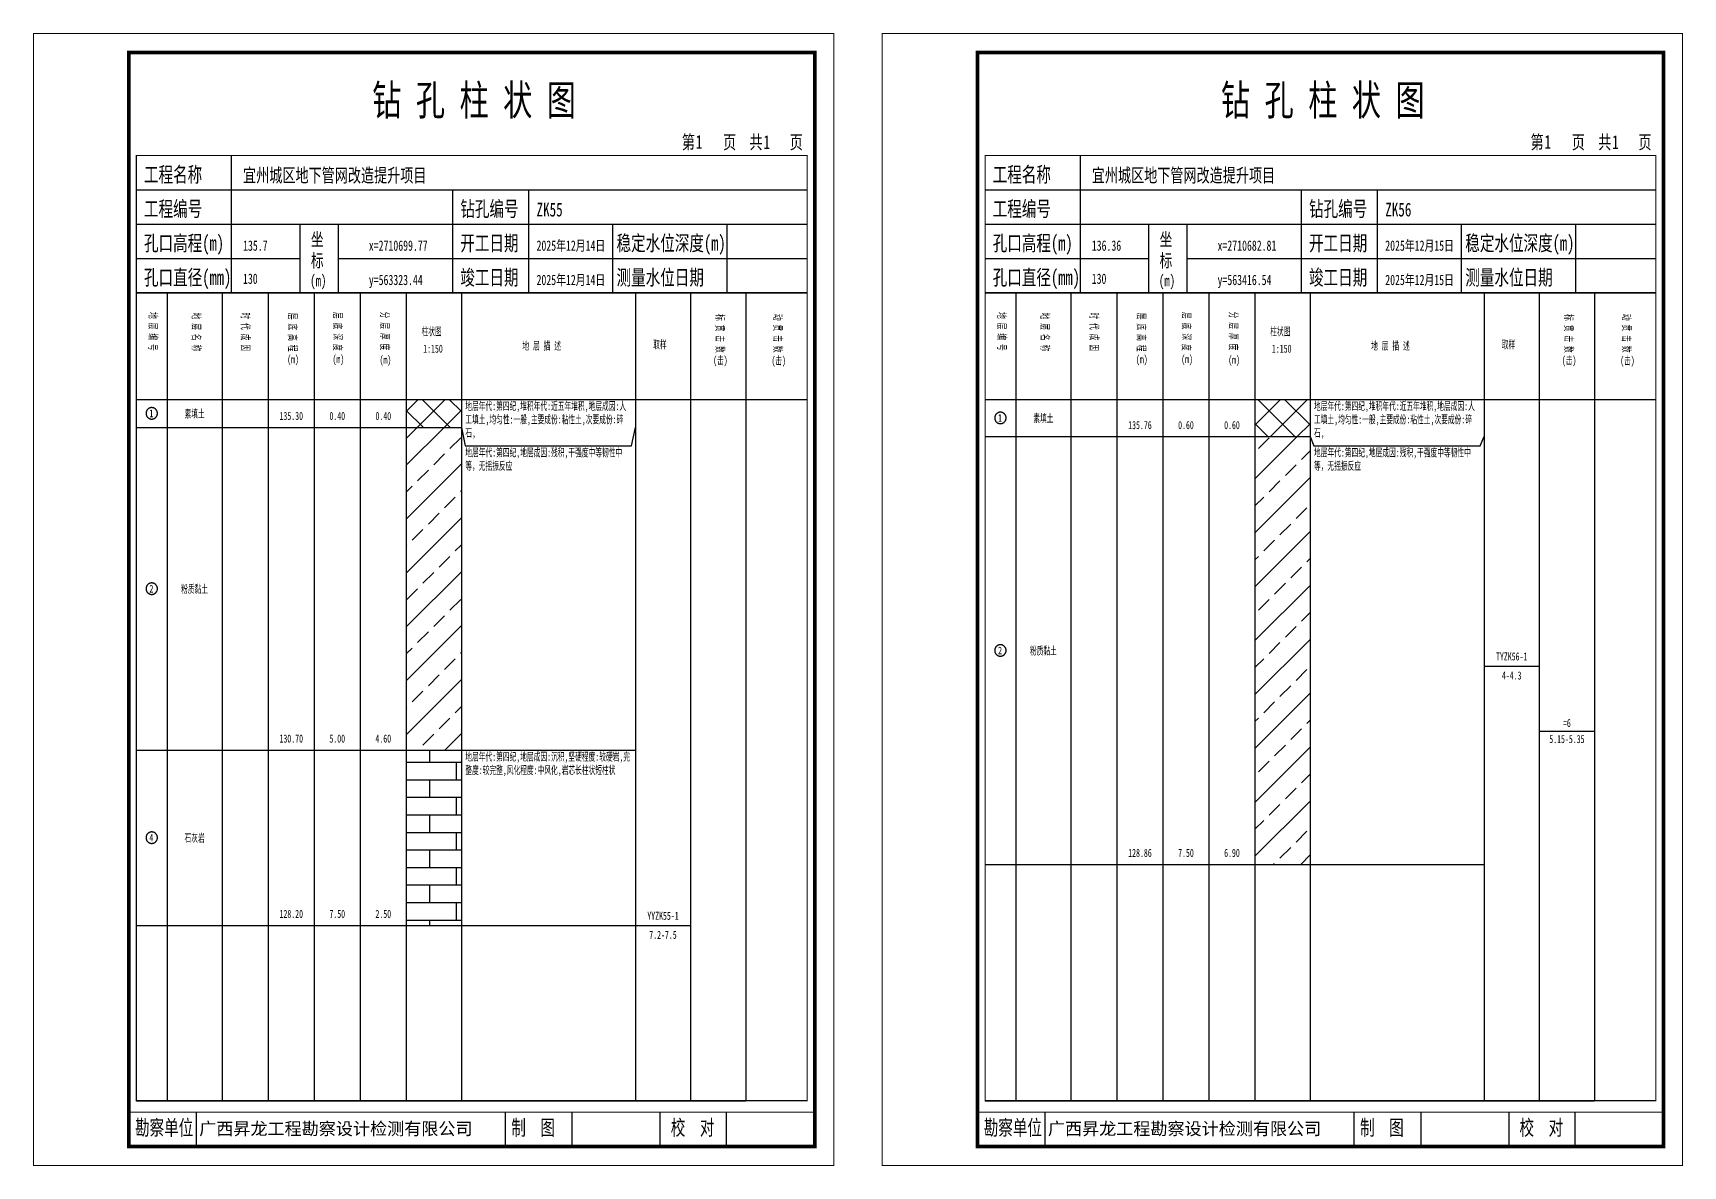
# Model space of a CAD drawing. Header units: millimetres. Extents: x 0 to 2711117, y 0 to 567555.
# Drawn here: x 71036.9 to 71469.8, y -0.1 to 297.1 of the extents above; entities that cross this region are included whole.
import ezdxf
from ezdxf.enums import TextEntityAlignment as Align

# ---------------------------------------------------------------- set-up
doc = ezdxf.new("R2010")
doc.units = ezdxf.units.MM
doc.layers.add('GICAD_POU_TEXTS', color=7, linetype='Continuous')
doc.layers.add('勘察点图例', color=7, linetype='Continuous')
doc.styles.add('HEAD_FONT', font='simfang.ttf', dxfattribs={"width": 0.6})
doc.styles.add('HEAD_FONT2', font='simfang.ttf', dxfattribs={"width": 0.6})
doc.styles.add('HT', font='simhei.ttf')
doc.styles.add('LZ_FONT', font='simfang.ttf', dxfattribs={"width": 0.7, "height": 8})
doc.styles.add('成果图图块', font='simfang.ttf', dxfattribs={"height": 2.5})
doc.styles.add('成果图表体', font='simfang.ttf', dxfattribs={"width": 0.6, "height": 2.1})
pattern_1 = [(45, (0, 0), (-3.5355339, 3.5355339), []), (135, (0, 0), (-3.5355339, -3.5355339), [])]
pattern_2 = [(45, (0, 0), (-7.0710678, 7.0710678), []), (45, (7.071, 0), (-7.0710678, 7.0710678), [4, -2])]

# ---------------------------------------------------------------- blocks, each defined once
blk = doc.blocks.new('ZK55')
for p, q in [((52, 229), (52, 265)), ((27, 256), (203, 256)), ((110, 229), (110, 256)), ((130, 229), (130, 256)), ((27, 247), (203, 247)), ((70, 229), (70, 247)), ((80, 229), (80, 247)), ((152, 229), (152, 247)), ((182, 229), (182, 247)), ((27, 238), (70, 238)), ((80, 238), (203, 238)), ((27, 229), (35.05, 229)), ((35.05, 229), (35.05, 17)), ((35.05, 229), (49.53, 229)), ((49.53, 229), (49.53, 17)), ((49.53, 229), (61.6, 229)), ((61.6, 229), (61.6, 17)), ((61.6, 229), (73.68, 229)), ((73.68, 229), (73.68, 17)), ((73.68, 229), (85.75, 229)), ((85.75, 229), (85.75, 17)), ((85.75, 229), (97.82, 229)), ((97.82, 229), (97.82, 17)), ((97.82, 229), (112.3, 229)), ((112.3, 229), (112.3, 17)), ((112.3, 229), (157.93, 229)), ((157.93, 229), (157.93, 17)), ((157.93, 229), (172.42, 229)), ((172.42, 229), (172.42, 17)), ((172.42, 229), (186.9, 229)), ((186.9, 229), (186.9, 17)), ((186.9, 229), (203, 229)), ((27, 201), (203, 201)), ((27, 17), (35.05, 17)), ((35.05, 17), (49.53, 17)), ((42.74, 4.95), (42.74, 13.95)), ((42.74, 4.95), (42.74, 13.95)), ((49.53, 17), (61.6, 17)), ((61.6, 17), (73.68, 17)), ((73.68, 17), (85.75, 17)), ((85.75, 17), (97.82, 17)), ((97.82, 17), (112.3, 17)), ((112.3, 17), (157.93, 17)), ((123.83, 4.95), (123.83, 13.95)), ((141.38, 4.95), (141.38, 13.95)), ((157.93, 17), (172.42, 17)), ((164.48, 4.95), (164.48, 13.95)), ((172.42, 17), (186.9, 17)), ((181.84, 4.95), (181.84, 13.95)), ((181.84, 4.95), (181.84, 13.95))]:
    blk.add_line(p, q)
for points, const_width in [([(0, 0), (210, 0), (210, 297), (0, 297)], 0.25), ([(25, 5), (205, 5), (205, 292), (25, 292)], 1), ([(27, 265), (203, 265), (203, 17), (27, 17)], 0.3)]:
    blk.add_lwpolyline(points, close=True, dxfattribs=dict(const_width=const_width))
at = {"const_width": 0.3}
for points in [[(27, 229), (203, 229)], [(25, 14), (205, 14)]]:
    blk.add_lwpolyline(points, dxfattribs=at)
at = {"style": 'LZ_FONT', "width": 0.7}
for s, height, p in [('钻 孔 柱 状 图', 8, (88.9, 275.54)), ('第', 3.6, (170.12, 266.7)), ('1', 3.6, (173.78, 266.75)), ('页', 3.6, (180.96, 266.7)), ('共', 3.6, (187.88, 266.7)), ('1', 3.6, (191.54, 266.7)), ('页', 3.6, (198.44, 266.7)), ('工程名称', 4, (29, 258)), ('宜州城区地下管网改造提升项目', 3.6, (55, 258)), ('工程编号', 4, (29, 249)), ('钻孔编号', 4, (112, 249)), ('ZK55', 3.6, (132, 249)), ('孔口高程(m)', 4, (29, 240)), ('135.7', 2.7, (55, 240)), ('坐', 3.5, (72.79, 241.24)), ('x=2710699.77', 2.7, (88, 240)), ('开工日期', 4, (112, 240)), ('2025年12月14日', 2.7, (132, 240)), ('稳定水位深度(m)', 4, (153, 240)), ('标', 3.5, (72.79, 235.7)), ('孔口直径(mm)', 4, (29, 231)), ('130', 2.7, (54.98, 231.31)), ('(m) ', 3, (72.59, 230.65)), ('竣工日期', 4, (112, 231)), ('2025年12月14日', 2.7, (132, 231)), ('测量水位日期', 4, (153, 231)), ('y=563323.44', 2.7, (88, 231)), ('勘察单位', 4, (26.65, 7.95)), ('制  图', 4, (125.4, 7.95)), ('校  对', 4, (167.22, 7.95))]:
    blk.add_text(s, height=height, dxfattribs=at).set_placement(p)
at = {"style": 'HT'}
blk.add_text('广西昇龙工程勘察设计检测有限公司', height=3.2865, dxfattribs=at).set_placement((43.48, 8.02))
at = {"char_height": 2.1, "width": 22.806, "attachment_point": 1, "rotation": 270, "style": 'HEAD_FONT'}
for s, insert in [('地 层 编 号', (32.46, 223.92)), ('地 层 名 称', (43.79, 223.76)), ('时 代 成 因', (56.67, 223.83)), ('层 底 高 程', (69.07, 223.71)), ('层 底 深 度', (80.9, 223.91)), ('分 层 厚 度', (93.26, 224.01)), ('标 贯 击 数', (181.21, 223.37)), ('动 贯 击 数', (196.38, 223.43))]:
    blk.add_mtext(s, dxfattribs=dict(at, insert=insert))
at = {"char_height": 2.1, "attachment_point": 1}
for s, insert, width, style in [('柱状图', (101.82, 219.87), 7.855, 'HEAD_FONT2'), ('取样', (162.58, 216.44), 7.855, 'HEAD_FONT2'), ('(m)', (66.58, 212.56), 4.7944, 'HEAD_FONT'), ('(m)', (78.47, 212.61), 4.7944, 'HEAD_FONT'), ('(m)', (90.81, 212.43), 4.7944, 'HEAD_FONT'), ('1:150', (102.26, 215.36), 6.9223, 'HEAD_FONT2'), ('地 层 描 述', (128.29, 216.11), 22.0781, 'HEAD_FONT2'), ('(击)', (178.33, 212.31), 7.855, 'HEAD_FONT2'), ('(击)', (193.64, 212.22), 7.855, 'HEAD_FONT2')]:
    blk.add_mtext(s, dxfattribs=dict(at, insert=insert, width=width, style=style))
blk = doc.blocks.new('ZK55_0')
at = {"color": 7}
blk.add_polyline3d([(-1.5, 0.02, 0), (-1.5, -0.06, 0), (-1.49, -0.13, 0), (-1.48, -0.2, 0), (-1.47, -0.28, 0), (-1.46, -0.35, 0), (-1.44, -0.42, 0), (-1.41, -0.49, 0), (-1.39, -0.56, 0), (-1.36, -0.63, 0), (-1.32, -0.69, 0), (-1.29, -0.76, 0), (-1.25, -0.82, 0), (-1.2, -0.88, 0), (-1.16, -0.94, 0), (-1.11, -0.99, 0), (-1.06, -1.04, 0), (-1.01, -1.1, 0), (-0.95, -1.14, 0), (-0.89, -1.19, 0), (-0.83, -1.23, 0), (-0.77, -1.27, 0), (-0.71, -1.31, 0), (-0.64, -1.34, 0), (-0.57, -1.37, 0), (-0.51, -1.4, 0), (-0.44, -1.42, 0), (-0.36, -1.44, 0), (-0.29, -1.46, 0), (-0.22, -1.47, 0), (-0.15, -1.48, 0), (-0.07, -1.48, 0), (0, -1.48, 0), (0.07, -1.48, 0), (0.15, -1.48, 0), (0.22, -1.47, 0), (0.29, -1.46, 0), (0.36, -1.44, 0), (0.44, -1.42, 0), (0.51, -1.4, 0), (0.57, -1.37, 0), (0.64, -1.34, 0), (0.71, -1.31, 0), (0.77, -1.27, 0), (0.83, -1.23, 0), (0.89, -1.19, 0), (0.95, -1.14, 0), (1.01, -1.1, 0), (1.06, -1.04, 0), (1.11, -0.99, 0), (1.16, -0.94, 0), (1.2, -0.88, 0), (1.25, -0.82, 0), (1.29, -0.76, 0), (1.32, -0.69, 0), (1.36, -0.63, 0), (1.39, -0.56, 0), (1.41, -0.49, 0), (1.44, -0.42, 0), (1.46, -0.35, 0), (1.47, -0.28, 0), (1.48, -0.2, 0), (1.49, -0.13, 0), (1.5, -0.06, 0), (1.5, 0.02, 0), (1.5, 0.09, 0), (1.49, 0.16, 0), (1.48, 0.24, 0), (1.47, 0.31, 0), (1.46, 0.38, 0), (1.44, 0.45, 0), (1.41, 0.52, 0), (1.39, 0.59, 0), (1.36, 0.66, 0), (1.32, 0.72, 0), (1.29, 0.79, 0), (1.25, 0.85, 0), (1.2, 0.91, 0), (1.16, 0.97, 0), (1.11, 1.02, 0), (1.06, 1.08, 0), (1.01, 1.13, 0), (0.95, 1.18, 0), (0.89, 1.22, 0), (0.83, 1.26, 0), (0.77, 1.3, 0), (0.71, 1.34, 0), (0.64, 1.37, 0), (0.57, 1.4, 0), (0.51, 1.43, 0), (0.44, 1.45, 0), (0.36, 1.47, 0), (0.29, 1.49, 0), (0.22, 1.5, 0), (0.15, 1.51, 0), (0.07, 1.51, 0), (0, 1.52, 0), (-0.07, 1.51, 0), (-0.15, 1.51, 0), (-0.22, 1.5, 0), (-0.29, 1.49, 0), (-0.36, 1.47, 0), (-0.44, 1.45, 0), (-0.51, 1.43, 0), (-0.57, 1.4, 0), (-0.64, 1.37, 0), (-0.71, 1.34, 0), (-0.77, 1.3, 0), (-0.83, 1.26, 0), (-0.89, 1.22, 0), (-0.95, 1.18, 0), (-1.01, 1.13, 0), (-1.06, 1.08, 0), (-1.11, 1.02, 0), (-1.16, 0.97, 0), (-1.2, 0.91, 0), (-1.25, 0.85, 0), (-1.29, 0.79, 0), (-1.32, 0.72, 0), (-1.36, 0.66, 0), (-1.39, 0.59, 0), (-1.41, 0.52, 0), (-1.44, 0.45, 0), (-1.46, 0.38, 0), (-1.47, 0.31, 0), (-1.48, 0.24, 0), (-1.49, 0.16, 0), (-1.5, 0.09, 0), (-1.5, 0.02, 0)], dxfattribs=at)
at = {"layer": 'GICAD_POU_TEXTS', "color": 7, "style": '成果图图块', "width": 0.7}
blk.add_text('1', height=2, dxfattribs=at).set_placement((-0.09, -0.99), align=Align.CENTER)
blk = doc.blocks.new('ZK55_1')
at = {"color": 7}
blk.add_polyline3d([(-1.5, 0.02, 0), (-1.5, -0.06, 0), (-1.49, -0.13, 0), (-1.48, -0.2, 0), (-1.47, -0.28, 0), (-1.46, -0.35, 0), (-1.44, -0.42, 0), (-1.41, -0.49, 0), (-1.39, -0.56, 0), (-1.36, -0.63, 0), (-1.32, -0.69, 0), (-1.29, -0.76, 0), (-1.25, -0.82, 0), (-1.2, -0.88, 0), (-1.16, -0.94, 0), (-1.11, -0.99, 0), (-1.06, -1.04, 0), (-1.01, -1.1, 0), (-0.95, -1.14, 0), (-0.89, -1.19, 0), (-0.83, -1.23, 0), (-0.77, -1.27, 0), (-0.71, -1.31, 0), (-0.64, -1.34, 0), (-0.57, -1.37, 0), (-0.51, -1.4, 0), (-0.44, -1.42, 0), (-0.36, -1.44, 0), (-0.29, -1.46, 0), (-0.22, -1.47, 0), (-0.15, -1.48, 0), (-0.07, -1.48, 0), (0, -1.48, 0), (0.07, -1.48, 0), (0.15, -1.48, 0), (0.22, -1.47, 0), (0.29, -1.46, 0), (0.36, -1.44, 0), (0.44, -1.42, 0), (0.51, -1.4, 0), (0.57, -1.37, 0), (0.64, -1.34, 0), (0.71, -1.31, 0), (0.77, -1.27, 0), (0.83, -1.23, 0), (0.89, -1.19, 0), (0.95, -1.14, 0), (1.01, -1.1, 0), (1.06, -1.04, 0), (1.11, -0.99, 0), (1.16, -0.94, 0), (1.2, -0.88, 0), (1.25, -0.82, 0), (1.29, -0.76, 0), (1.32, -0.69, 0), (1.36, -0.63, 0), (1.39, -0.56, 0), (1.41, -0.49, 0), (1.44, -0.42, 0), (1.46, -0.35, 0), (1.47, -0.28, 0), (1.48, -0.2, 0), (1.49, -0.13, 0), (1.5, -0.06, 0), (1.5, 0.02, 0), (1.5, 0.09, 0), (1.49, 0.16, 0), (1.48, 0.24, 0), (1.47, 0.31, 0), (1.46, 0.38, 0), (1.44, 0.45, 0), (1.41, 0.52, 0), (1.39, 0.59, 0), (1.36, 0.66, 0), (1.32, 0.72, 0), (1.29, 0.79, 0), (1.25, 0.85, 0), (1.2, 0.91, 0), (1.16, 0.97, 0), (1.11, 1.02, 0), (1.06, 1.08, 0), (1.01, 1.13, 0), (0.95, 1.18, 0), (0.89, 1.22, 0), (0.83, 1.26, 0), (0.77, 1.3, 0), (0.71, 1.34, 0), (0.64, 1.37, 0), (0.57, 1.4, 0), (0.51, 1.43, 0), (0.44, 1.45, 0), (0.36, 1.47, 0), (0.29, 1.49, 0), (0.22, 1.5, 0), (0.15, 1.51, 0), (0.07, 1.51, 0), (0, 1.52, 0), (-0.07, 1.51, 0), (-0.15, 1.51, 0), (-0.22, 1.5, 0), (-0.29, 1.49, 0), (-0.36, 1.47, 0), (-0.44, 1.45, 0), (-0.51, 1.43, 0), (-0.57, 1.4, 0), (-0.64, 1.37, 0), (-0.71, 1.34, 0), (-0.77, 1.3, 0), (-0.83, 1.26, 0), (-0.89, 1.22, 0), (-0.95, 1.18, 0), (-1.01, 1.13, 0), (-1.06, 1.08, 0), (-1.11, 1.02, 0), (-1.16, 0.97, 0), (-1.2, 0.91, 0), (-1.25, 0.85, 0), (-1.29, 0.79, 0), (-1.32, 0.72, 0), (-1.36, 0.66, 0), (-1.39, 0.59, 0), (-1.41, 0.52, 0), (-1.44, 0.45, 0), (-1.46, 0.38, 0), (-1.47, 0.31, 0), (-1.48, 0.24, 0), (-1.49, 0.16, 0), (-1.5, 0.09, 0), (-1.5, 0.02, 0)], dxfattribs=at)
at = {"layer": 'GICAD_POU_TEXTS', "color": 7, "style": '成果图图块', "width": 0.7}
blk.add_text('2', height=2, dxfattribs=at).set_placement((-0.09, -0.99), align=Align.CENTER)
blk = doc.blocks.new('ZK55_2')
at = {"color": 7}
blk.add_polyline3d([(-1.5, 0.02, 0), (-1.5, -0.06, 0), (-1.49, -0.13, 0), (-1.48, -0.2, 0), (-1.47, -0.28, 0), (-1.46, -0.35, 0), (-1.44, -0.42, 0), (-1.41, -0.49, 0), (-1.39, -0.56, 0), (-1.36, -0.63, 0), (-1.32, -0.69, 0), (-1.29, -0.76, 0), (-1.25, -0.82, 0), (-1.2, -0.88, 0), (-1.16, -0.94, 0), (-1.11, -0.99, 0), (-1.06, -1.04, 0), (-1.01, -1.1, 0), (-0.95, -1.14, 0), (-0.89, -1.19, 0), (-0.83, -1.23, 0), (-0.77, -1.27, 0), (-0.71, -1.31, 0), (-0.64, -1.34, 0), (-0.57, -1.37, 0), (-0.51, -1.4, 0), (-0.44, -1.42, 0), (-0.36, -1.44, 0), (-0.29, -1.46, 0), (-0.22, -1.47, 0), (-0.15, -1.48, 0), (-0.07, -1.48, 0), (0, -1.48, 0), (0.07, -1.48, 0), (0.15, -1.48, 0), (0.22, -1.47, 0), (0.29, -1.46, 0), (0.36, -1.44, 0), (0.44, -1.42, 0), (0.51, -1.4, 0), (0.57, -1.37, 0), (0.64, -1.34, 0), (0.71, -1.31, 0), (0.77, -1.27, 0), (0.83, -1.23, 0), (0.89, -1.19, 0), (0.95, -1.14, 0), (1.01, -1.1, 0), (1.06, -1.04, 0), (1.11, -0.99, 0), (1.16, -0.94, 0), (1.2, -0.88, 0), (1.25, -0.82, 0), (1.29, -0.76, 0), (1.32, -0.69, 0), (1.36, -0.63, 0), (1.39, -0.56, 0), (1.41, -0.49, 0), (1.44, -0.42, 0), (1.46, -0.35, 0), (1.47, -0.28, 0), (1.48, -0.2, 0), (1.49, -0.13, 0), (1.5, -0.06, 0), (1.5, 0.02, 0), (1.5, 0.09, 0), (1.49, 0.16, 0), (1.48, 0.24, 0), (1.47, 0.31, 0), (1.46, 0.38, 0), (1.44, 0.45, 0), (1.41, 0.52, 0), (1.39, 0.59, 0), (1.36, 0.66, 0), (1.32, 0.72, 0), (1.29, 0.79, 0), (1.25, 0.85, 0), (1.2, 0.91, 0), (1.16, 0.97, 0), (1.11, 1.02, 0), (1.06, 1.08, 0), (1.01, 1.13, 0), (0.95, 1.18, 0), (0.89, 1.22, 0), (0.83, 1.26, 0), (0.77, 1.3, 0), (0.71, 1.34, 0), (0.64, 1.37, 0), (0.57, 1.4, 0), (0.51, 1.43, 0), (0.44, 1.45, 0), (0.36, 1.47, 0), (0.29, 1.49, 0), (0.22, 1.5, 0), (0.15, 1.51, 0), (0.07, 1.51, 0), (0, 1.52, 0), (-0.07, 1.51, 0), (-0.15, 1.51, 0), (-0.22, 1.5, 0), (-0.29, 1.49, 0), (-0.36, 1.47, 0), (-0.44, 1.45, 0), (-0.51, 1.43, 0), (-0.57, 1.4, 0), (-0.64, 1.37, 0), (-0.71, 1.34, 0), (-0.77, 1.3, 0), (-0.83, 1.26, 0), (-0.89, 1.22, 0), (-0.95, 1.18, 0), (-1.01, 1.13, 0), (-1.06, 1.08, 0), (-1.11, 1.02, 0), (-1.16, 0.97, 0), (-1.2, 0.91, 0), (-1.25, 0.85, 0), (-1.29, 0.79, 0), (-1.32, 0.72, 0), (-1.36, 0.66, 0), (-1.39, 0.59, 0), (-1.41, 0.52, 0), (-1.44, 0.45, 0), (-1.46, 0.38, 0), (-1.47, 0.31, 0), (-1.48, 0.24, 0), (-1.49, 0.16, 0), (-1.5, 0.09, 0), (-1.5, 0.02, 0)], dxfattribs=at)
at = {"layer": 'GICAD_POU_TEXTS', "color": 7, "style": '成果图图块', "width": 0.7}
blk.add_text('4', height=2, dxfattribs=at).set_placement((-0.09, -0.99), align=Align.CENTER)
blk = doc.blocks.new('ZK56')
for p, q in [((52, 229), (52, 265)), ((27, 256), (203, 256)), ((110, 229), (110, 256)), ((130, 229), (130, 256)), ((27, 247), (203, 247)), ((70, 229), (70, 247)), ((80, 229), (80, 247)), ((152, 229), (152, 247)), ((182, 229), (182, 247)), ((27, 238), (70, 238)), ((80, 238), (203, 238)), ((27, 229), (35.05, 229)), ((35.05, 229), (35.05, 17)), ((35.05, 229), (49.53, 229)), ((49.53, 229), (49.53, 17)), ((49.53, 229), (61.6, 229)), ((61.6, 229), (61.6, 17)), ((61.6, 229), (73.68, 229)), ((73.68, 229), (73.68, 17)), ((73.68, 229), (85.75, 229)), ((85.75, 229), (85.75, 17)), ((85.75, 229), (97.82, 229)), ((97.82, 229), (97.82, 17)), ((97.82, 229), (112.3, 229)), ((112.3, 229), (112.3, 17)), ((112.3, 229), (157.93, 229)), ((157.93, 229), (157.93, 17)), ((157.93, 229), (172.42, 229)), ((172.42, 229), (172.42, 17)), ((172.42, 229), (186.9, 229)), ((186.9, 229), (186.9, 17)), ((186.9, 229), (203, 229)), ((27, 201), (203, 201)), ((27, 17), (35.05, 17)), ((35.05, 17), (49.53, 17)), ((42.74, 4.95), (42.74, 13.95)), ((42.74, 4.95), (42.74, 13.95)), ((49.53, 17), (61.6, 17)), ((61.6, 17), (73.68, 17)), ((73.68, 17), (85.75, 17)), ((85.75, 17), (97.82, 17)), ((97.82, 17), (112.3, 17)), ((112.3, 17), (157.93, 17)), ((123.83, 4.95), (123.83, 13.95)), ((141.38, 4.95), (141.38, 13.95)), ((157.93, 17), (172.42, 17)), ((164.48, 4.95), (164.48, 13.95)), ((172.42, 17), (186.9, 17)), ((181.84, 4.95), (181.84, 13.95)), ((181.84, 4.95), (181.84, 13.95))]:
    blk.add_line(p, q)
for points, const_width in [([(0, 0), (210, 0), (210, 297), (0, 297)], 0.25), ([(25, 5), (205, 5), (205, 292), (25, 292)], 1), ([(27, 265), (203, 265), (203, 17), (27, 17)], 0.3)]:
    blk.add_lwpolyline(points, close=True, dxfattribs=dict(const_width=const_width))
at = {"const_width": 0.3}
for points in [[(27, 229), (203, 229)], [(25, 14), (205, 14)]]:
    blk.add_lwpolyline(points, dxfattribs=at)
at = {"style": 'LZ_FONT', "width": 0.7}
for s, height, p in [('钻 孔 柱 状 图', 8, (88.9, 275.54)), ('第', 3.6, (170.12, 266.7)), ('1', 3.6, (173.78, 266.75)), ('页', 3.6, (180.96, 266.7)), ('共', 3.6, (187.88, 266.7)), ('1', 3.6, (191.54, 266.7)), ('页', 3.6, (198.44, 266.7)), ('工程名称', 4, (29, 258)), ('宜州城区地下管网改造提升项目', 3.6, (55, 258)), ('工程编号', 4, (29, 249)), ('钻孔编号', 4, (112, 249)), ('ZK56', 3.6, (132, 249)), ('孔口高程(m)', 4, (29, 240)), ('136.36', 2.7, (55, 240)), ('坐', 3.5, (72.79, 241.24)), ('x=2710682.81', 2.7, (88, 240)), ('开工日期', 4, (112, 240)), ('2025年12月15日', 2.7, (132, 240)), ('稳定水位深度(m)', 4, (153, 240)), ('标', 3.5, (72.79, 235.7)), ('孔口直径(mm)', 4, (29, 231)), ('130', 2.7, (54.98, 231.31)), ('(m) ', 3, (72.59, 230.65)), ('竣工日期', 4, (112, 231)), ('2025年12月15日', 2.7, (132, 231)), ('测量水位日期', 4, (153, 231)), ('y=563416.54', 2.7, (88, 231)), ('勘察单位', 4, (26.65, 7.95)), ('制  图', 4, (125.4, 7.95)), ('校  对', 4, (167.22, 7.95))]:
    blk.add_text(s, height=height, dxfattribs=at).set_placement(p)
at = {"style": 'HT'}
blk.add_text('广西昇龙工程勘察设计检测有限公司', height=3.2865, dxfattribs=at).set_placement((43.48, 8.02))
at = {"char_height": 2.1, "width": 22.806, "attachment_point": 1, "rotation": 270, "style": 'HEAD_FONT'}
for s, insert in [('地 层 编 号', (32.46, 223.92)), ('地 层 名 称', (43.79, 223.76)), ('时 代 成 因', (56.67, 223.83)), ('层 底 高 程', (69.07, 223.71)), ('层 底 深 度', (80.9, 223.91)), ('分 层 厚 度', (93.26, 224.01)), ('标 贯 击 数', (181.21, 223.37)), ('动 贯 击 数', (196.38, 223.43))]:
    blk.add_mtext(s, dxfattribs=dict(at, insert=insert))
at = {"char_height": 2.1, "attachment_point": 1}
for s, insert, width, style in [('柱状图', (101.82, 219.87), 7.855, 'HEAD_FONT2'), ('取样', (162.58, 216.44), 7.855, 'HEAD_FONT2'), ('(m)', (66.58, 212.56), 4.7944, 'HEAD_FONT'), ('(m)', (78.47, 212.61), 4.7944, 'HEAD_FONT'), ('(m)', (90.81, 212.43), 4.7944, 'HEAD_FONT'), ('1:150', (102.26, 215.36), 6.9223, 'HEAD_FONT2'), ('地 层 描 述', (128.29, 216.11), 22.0781, 'HEAD_FONT2'), ('(击)', (178.33, 212.31), 7.855, 'HEAD_FONT2'), ('(击)', (193.64, 212.22), 7.855, 'HEAD_FONT2')]:
    blk.add_mtext(s, dxfattribs=dict(at, insert=insert, width=width, style=style))
blk = doc.blocks.new('ZK56_0')
at = {"color": 7}
blk.add_polyline3d([(-1.5, 0.02, 0), (-1.5, -0.06, 0), (-1.49, -0.13, 0), (-1.48, -0.2, 0), (-1.47, -0.28, 0), (-1.46, -0.35, 0), (-1.44, -0.42, 0), (-1.41, -0.49, 0), (-1.39, -0.56, 0), (-1.36, -0.63, 0), (-1.32, -0.69, 0), (-1.29, -0.76, 0), (-1.25, -0.82, 0), (-1.2, -0.88, 0), (-1.16, -0.94, 0), (-1.11, -0.99, 0), (-1.06, -1.04, 0), (-1.01, -1.1, 0), (-0.95, -1.14, 0), (-0.89, -1.19, 0), (-0.83, -1.23, 0), (-0.77, -1.27, 0), (-0.71, -1.31, 0), (-0.64, -1.34, 0), (-0.57, -1.37, 0), (-0.51, -1.4, 0), (-0.44, -1.42, 0), (-0.36, -1.44, 0), (-0.29, -1.46, 0), (-0.22, -1.47, 0), (-0.15, -1.48, 0), (-0.07, -1.48, 0), (0, -1.48, 0), (0.07, -1.48, 0), (0.15, -1.48, 0), (0.22, -1.47, 0), (0.29, -1.46, 0), (0.36, -1.44, 0), (0.44, -1.42, 0), (0.51, -1.4, 0), (0.57, -1.37, 0), (0.64, -1.34, 0), (0.71, -1.31, 0), (0.77, -1.27, 0), (0.83, -1.23, 0), (0.89, -1.19, 0), (0.95, -1.14, 0), (1.01, -1.1, 0), (1.06, -1.04, 0), (1.11, -0.99, 0), (1.16, -0.94, 0), (1.2, -0.88, 0), (1.25, -0.82, 0), (1.29, -0.76, 0), (1.32, -0.69, 0), (1.36, -0.63, 0), (1.39, -0.56, 0), (1.41, -0.49, 0), (1.44, -0.42, 0), (1.46, -0.35, 0), (1.47, -0.28, 0), (1.48, -0.2, 0), (1.49, -0.13, 0), (1.5, -0.06, 0), (1.5, 0.02, 0), (1.5, 0.09, 0), (1.49, 0.16, 0), (1.48, 0.24, 0), (1.47, 0.31, 0), (1.46, 0.38, 0), (1.44, 0.45, 0), (1.41, 0.52, 0), (1.39, 0.59, 0), (1.36, 0.66, 0), (1.32, 0.72, 0), (1.29, 0.79, 0), (1.25, 0.85, 0), (1.2, 0.91, 0), (1.16, 0.97, 0), (1.11, 1.02, 0), (1.06, 1.08, 0), (1.01, 1.13, 0), (0.95, 1.18, 0), (0.89, 1.22, 0), (0.83, 1.26, 0), (0.77, 1.3, 0), (0.71, 1.34, 0), (0.64, 1.37, 0), (0.57, 1.4, 0), (0.51, 1.43, 0), (0.44, 1.45, 0), (0.36, 1.47, 0), (0.29, 1.49, 0), (0.22, 1.5, 0), (0.15, 1.51, 0), (0.07, 1.51, 0), (0, 1.52, 0), (-0.07, 1.51, 0), (-0.15, 1.51, 0), (-0.22, 1.5, 0), (-0.29, 1.49, 0), (-0.36, 1.47, 0), (-0.44, 1.45, 0), (-0.51, 1.43, 0), (-0.57, 1.4, 0), (-0.64, 1.37, 0), (-0.71, 1.34, 0), (-0.77, 1.3, 0), (-0.83, 1.26, 0), (-0.89, 1.22, 0), (-0.95, 1.18, 0), (-1.01, 1.13, 0), (-1.06, 1.08, 0), (-1.11, 1.02, 0), (-1.16, 0.97, 0), (-1.2, 0.91, 0), (-1.25, 0.85, 0), (-1.29, 0.79, 0), (-1.32, 0.72, 0), (-1.36, 0.66, 0), (-1.39, 0.59, 0), (-1.41, 0.52, 0), (-1.44, 0.45, 0), (-1.46, 0.38, 0), (-1.47, 0.31, 0), (-1.48, 0.24, 0), (-1.49, 0.16, 0), (-1.5, 0.09, 0), (-1.5, 0.02, 0)], dxfattribs=at)
at = {"layer": 'GICAD_POU_TEXTS', "color": 7, "style": '成果图图块', "width": 0.7}
blk.add_text('1', height=2, dxfattribs=at).set_placement((-0.09, -0.99), align=Align.CENTER)
blk = doc.blocks.new('ZK56_1')
at = {"color": 7}
blk.add_polyline3d([(-1.5, 0.02, 0), (-1.5, -0.06, 0), (-1.49, -0.13, 0), (-1.48, -0.2, 0), (-1.47, -0.28, 0), (-1.46, -0.35, 0), (-1.44, -0.42, 0), (-1.41, -0.49, 0), (-1.39, -0.56, 0), (-1.36, -0.63, 0), (-1.32, -0.69, 0), (-1.29, -0.76, 0), (-1.25, -0.82, 0), (-1.2, -0.88, 0), (-1.16, -0.94, 0), (-1.11, -0.99, 0), (-1.06, -1.04, 0), (-1.01, -1.1, 0), (-0.95, -1.14, 0), (-0.89, -1.19, 0), (-0.83, -1.23, 0), (-0.77, -1.27, 0), (-0.71, -1.31, 0), (-0.64, -1.34, 0), (-0.57, -1.37, 0), (-0.51, -1.4, 0), (-0.44, -1.42, 0), (-0.36, -1.44, 0), (-0.29, -1.46, 0), (-0.22, -1.47, 0), (-0.15, -1.48, 0), (-0.07, -1.48, 0), (0, -1.48, 0), (0.07, -1.48, 0), (0.15, -1.48, 0), (0.22, -1.47, 0), (0.29, -1.46, 0), (0.36, -1.44, 0), (0.44, -1.42, 0), (0.51, -1.4, 0), (0.57, -1.37, 0), (0.64, -1.34, 0), (0.71, -1.31, 0), (0.77, -1.27, 0), (0.83, -1.23, 0), (0.89, -1.19, 0), (0.95, -1.14, 0), (1.01, -1.1, 0), (1.06, -1.04, 0), (1.11, -0.99, 0), (1.16, -0.94, 0), (1.2, -0.88, 0), (1.25, -0.82, 0), (1.29, -0.76, 0), (1.32, -0.69, 0), (1.36, -0.63, 0), (1.39, -0.56, 0), (1.41, -0.49, 0), (1.44, -0.42, 0), (1.46, -0.35, 0), (1.47, -0.28, 0), (1.48, -0.2, 0), (1.49, -0.13, 0), (1.5, -0.06, 0), (1.5, 0.02, 0), (1.5, 0.09, 0), (1.49, 0.16, 0), (1.48, 0.24, 0), (1.47, 0.31, 0), (1.46, 0.38, 0), (1.44, 0.45, 0), (1.41, 0.52, 0), (1.39, 0.59, 0), (1.36, 0.66, 0), (1.32, 0.72, 0), (1.29, 0.79, 0), (1.25, 0.85, 0), (1.2, 0.91, 0), (1.16, 0.97, 0), (1.11, 1.02, 0), (1.06, 1.08, 0), (1.01, 1.13, 0), (0.95, 1.18, 0), (0.89, 1.22, 0), (0.83, 1.26, 0), (0.77, 1.3, 0), (0.71, 1.34, 0), (0.64, 1.37, 0), (0.57, 1.4, 0), (0.51, 1.43, 0), (0.44, 1.45, 0), (0.36, 1.47, 0), (0.29, 1.49, 0), (0.22, 1.5, 0), (0.15, 1.51, 0), (0.07, 1.51, 0), (0, 1.52, 0), (-0.07, 1.51, 0), (-0.15, 1.51, 0), (-0.22, 1.5, 0), (-0.29, 1.49, 0), (-0.36, 1.47, 0), (-0.44, 1.45, 0), (-0.51, 1.43, 0), (-0.57, 1.4, 0), (-0.64, 1.37, 0), (-0.71, 1.34, 0), (-0.77, 1.3, 0), (-0.83, 1.26, 0), (-0.89, 1.22, 0), (-0.95, 1.18, 0), (-1.01, 1.13, 0), (-1.06, 1.08, 0), (-1.11, 1.02, 0), (-1.16, 0.97, 0), (-1.2, 0.91, 0), (-1.25, 0.85, 0), (-1.29, 0.79, 0), (-1.32, 0.72, 0), (-1.36, 0.66, 0), (-1.39, 0.59, 0), (-1.41, 0.52, 0), (-1.44, 0.45, 0), (-1.46, 0.38, 0), (-1.47, 0.31, 0), (-1.48, 0.24, 0), (-1.49, 0.16, 0), (-1.5, 0.09, 0), (-1.5, 0.02, 0)], dxfattribs=at)
at = {"layer": 'GICAD_POU_TEXTS', "color": 7, "style": '成果图图块', "width": 0.7}
blk.add_text('2', height=2, dxfattribs=at).set_placement((-0.09, -0.99), align=Align.CENTER)

msp = doc.modelspace()

# ---------------------------------------------------------------- hatches: boundary and pattern name
at = {"layer": '勘察点图例'}
h = msp.add_hatch(dxfattribs=at)
h.set_pattern_fill('GKSTT', color=256, scale=0.5, style=0, pattern_type=2)
h.set_pattern_definition(pattern_1)
h.paths.add_polyline_path([(71134.81, 193.64), (71149.3, 193.64), (71149.3, 201), (71134.81, 201)])
h = msp.add_hatch(dxfattribs=at)
h.set_pattern_fill('GKSTT', color=256, scale=0.5, style=0, pattern_type=2)
h.set_pattern_definition(pattern_1)
h.paths.add_polyline_path([(71357.5, 191.24), (71371.98, 191.24), (71371.98, 201), (71357.5, 201)])
h = msp.add_hatch(dxfattribs=at)
h.set_pattern_fill('GKFZNT', color=256, scale=0.5, style=0, pattern_type=2)
h.set_pattern_definition(pattern_2)
h.paths.add_polyline_path([(71134.81, 109), (71149.3, 109), (71149.3, 193.64), (71134.81, 193.64)])
h = msp.add_hatch(dxfattribs=at)
h.set_pattern_fill('GKFZNT', color=256, scale=0.5, style=0, pattern_type=2)
h.set_pattern_definition(pattern_2)
h.paths.add_polyline_path([(71357.5, 79), (71371.98, 79), (71371.98, 191.24), (71357.5, 191.24)])
h = msp.add_hatch(dxfattribs=at)
h.set_pattern_fill('GKSHY', color=256, scale=0.5, style=0, pattern_type=2)
h.set_pattern_definition([(0, (0, 0), (0, 4.6), []), (90, (0, 0), (-7, 4.6), [4.6, -4.6])])
h.paths.add_polyline_path([(71134.81, 63), (71149.3, 63), (71149.3, 109), (71134.81, 109)])

# ---------------------------------------------------------------- linework, layer by layer
for p, q in [((71063.99, 193.64), (71149.3, 193.64)), ((71149.3, 193.64), (71150.3, 188.81)), ((71193.93, 188.81), (71194.93, 193.64)), ((71286.68, 191.24), (71371.98, 191.24)), ((71371.98, 191.24), (71372.98, 188.81)), ((71416.61, 188.81), (71417.61, 191.24)), ((71150.3, 188.81), (71193.93, 188.81)), ((71372.98, 188.81), (71416.61, 188.81)), ((71417.61, 131.05), (71432.1, 131.05)), ((71432.1, 113.97), (71446.58, 113.97)), ((71063.99, 109), (71149.3, 109)), ((71149.3, 109), (71194.93, 109)), ((71286.68, 79), (71371.98, 79)), ((71371.98, 79), (71417.61, 79)), ((71063.99, 63), (71149.3, 63)), ((71149.3, 63), (71194.93, 63)), ((71194.93, 63), (71209.41, 63))]:
    msp.add_line(p, q, dxfattribs=at)

# ---------------------------------------------------------------- block references
for name, p in [('ZK55', (71036.99, 0)), ('ZK56', (71259.68, 0)), ('ZK55_0', (71068.02, 197.32)), ('ZK56_0', (71290.7, 196.12)), ('ZK55_1', (71068.02, 151.32)), ('ZK56_1', (71290.7, 135.12)), ('ZK55_2', (71068.02, 86))]:
    msp.add_blockref(name, p, dxfattribs=at)

# ---------------------------------------------------------------- texts
at = {"layer": '勘察点图例', "style": '成果图表体', "width": 0.6}
for s, p in [('素填土', (71079.28, 197.32)), ('135.30', (71104.63, 196.64)), ('0.40', (71116.7, 196.64)), ('0.40', (71128.78, 196.64)), ('素填土', (71301.97, 196.12)), ('135.76', (71327.32, 194.24)), ('0.60', (71339.39, 194.24)), ('0.60', (71351.46, 194.24)), ('粉质黏土', (71079.28, 151.32)), ('粉质黏土', (71301.97, 135.12)), ('TYZK56-1', (71424.86, 133.55)), ('4-4.3', (71424.86, 128.55)), ('=6', (71439.34, 116.07)), ('130.70', (71104.63, 112)), ('5.00', (71116.7, 112)), ('4.60', (71128.78, 112)), ('5.15-5.35', (71439.34, 111.87)), ('石灰岩', (71079.28, 86)), ('128.86', (71327.32, 82)), ('7.50', (71339.39, 82)), ('6.90', (71351.46, 82)), ('128.20', (71104.63, 66)), ('7.50', (71116.7, 66)), ('2.50', (71128.78, 66)), ('YYZK55-1', (71202.17, 65.5)), ('7.2-7.5', (71202.17, 60.5))]:
    msp.add_text(s, height=2.1, dxfattribs=at).set_placement(p, align=Align.MIDDLE)
at = {"layer": '勘察点图例', "char_height": 2.1, "width": 43.6296, "attachment_point": 1, "style": '成果图表体'}
for s, insert in [('地层年代:第四纪,堆积年代:近五年堆积,地层成因:人工填土,均匀性:一般,主要成份:粘性土,次要成份:碎石,', (71150.3, 200.3)), ('地层年代:第四纪,堆积年代:近五年堆积,地层成因:人工填土,均匀性:一般,主要成份:粘性土,次要成份:碎石,', (71372.98, 200.3)), ('地层年代:第四纪,地层成因:残积,干强度中等韧性中等，无摇振反应', (71150.3, 188.11)), ('地层年代:第四纪,地层成因:残积,干强度中等韧性中等，无摇振反应', (71372.98, 188.11)), ('地层年代:第四纪,地层成因:沉积,坚硬程度:较硬岩,完整度:较完整,风化程度:中风化,岩芯长柱状短柱状', (71150.3, 108.3))]:
    msp.add_mtext(s, dxfattribs=dict(at, insert=insert))

doc.saveas('drawing.dxf')
